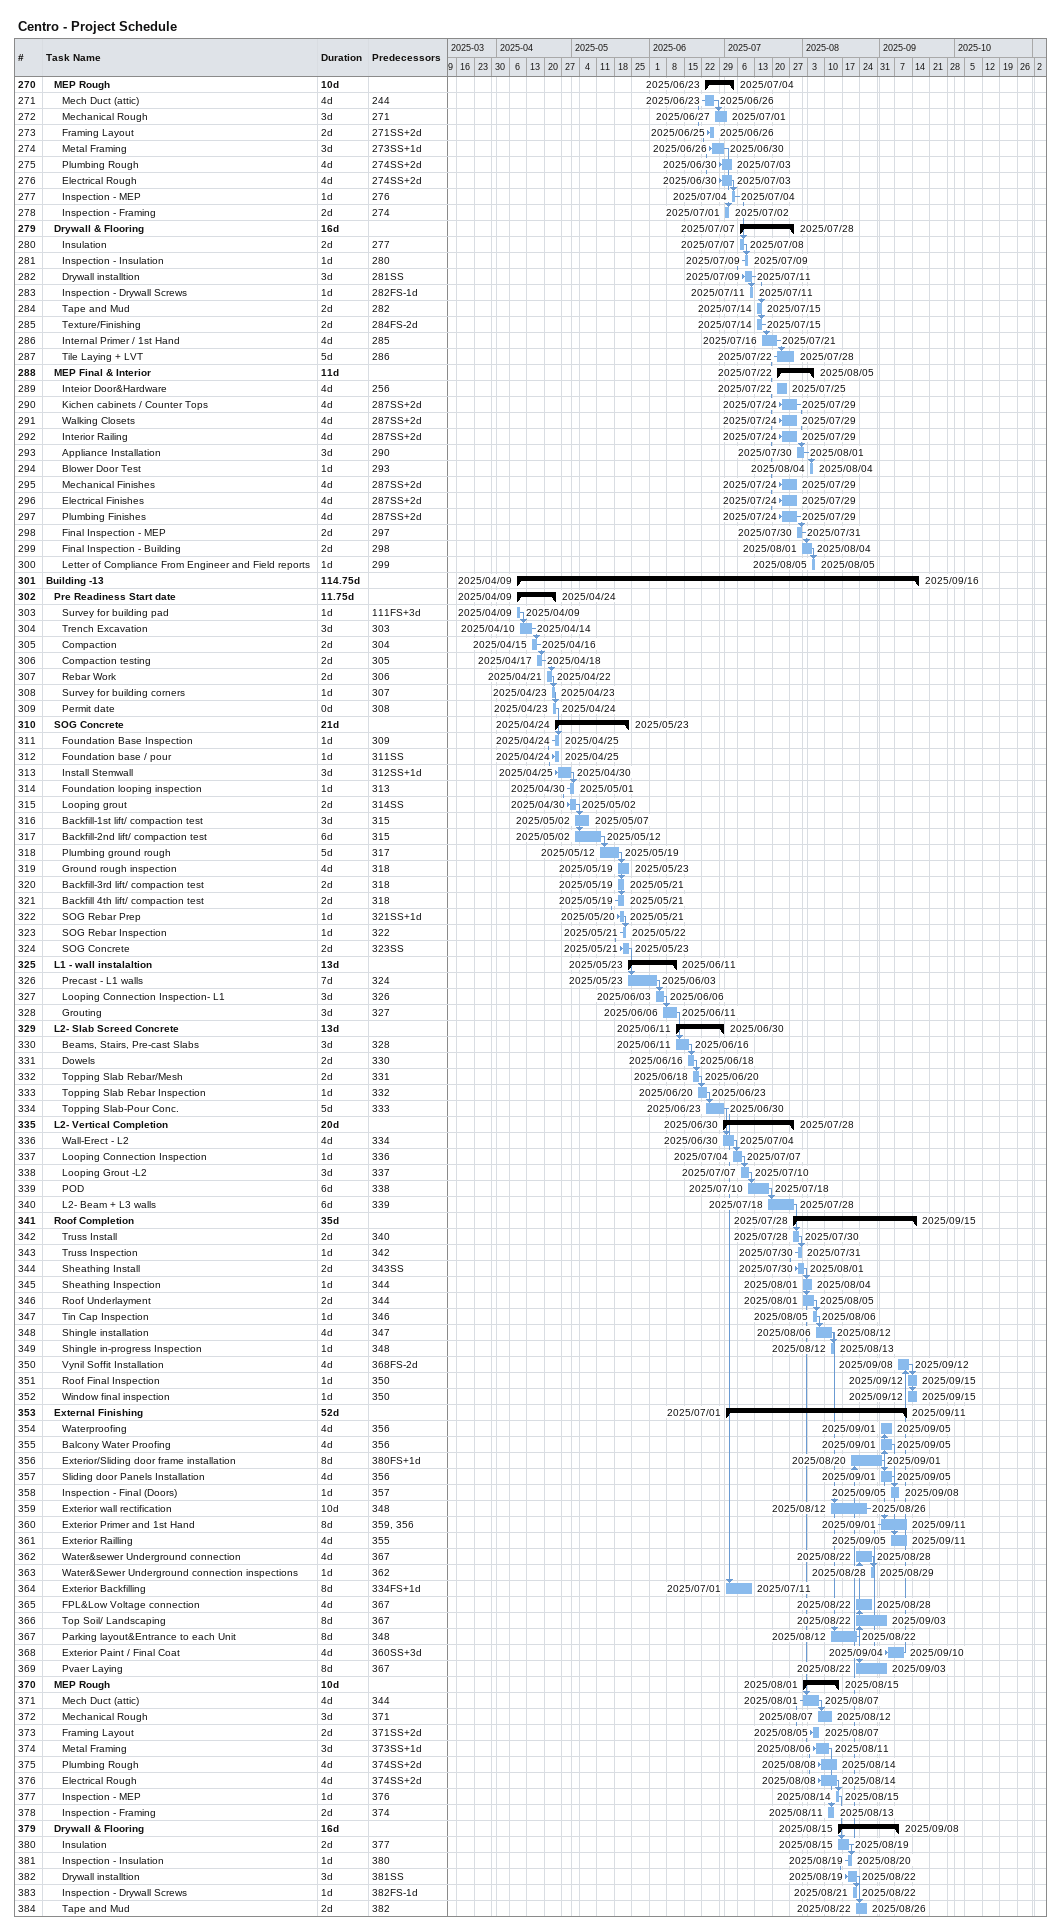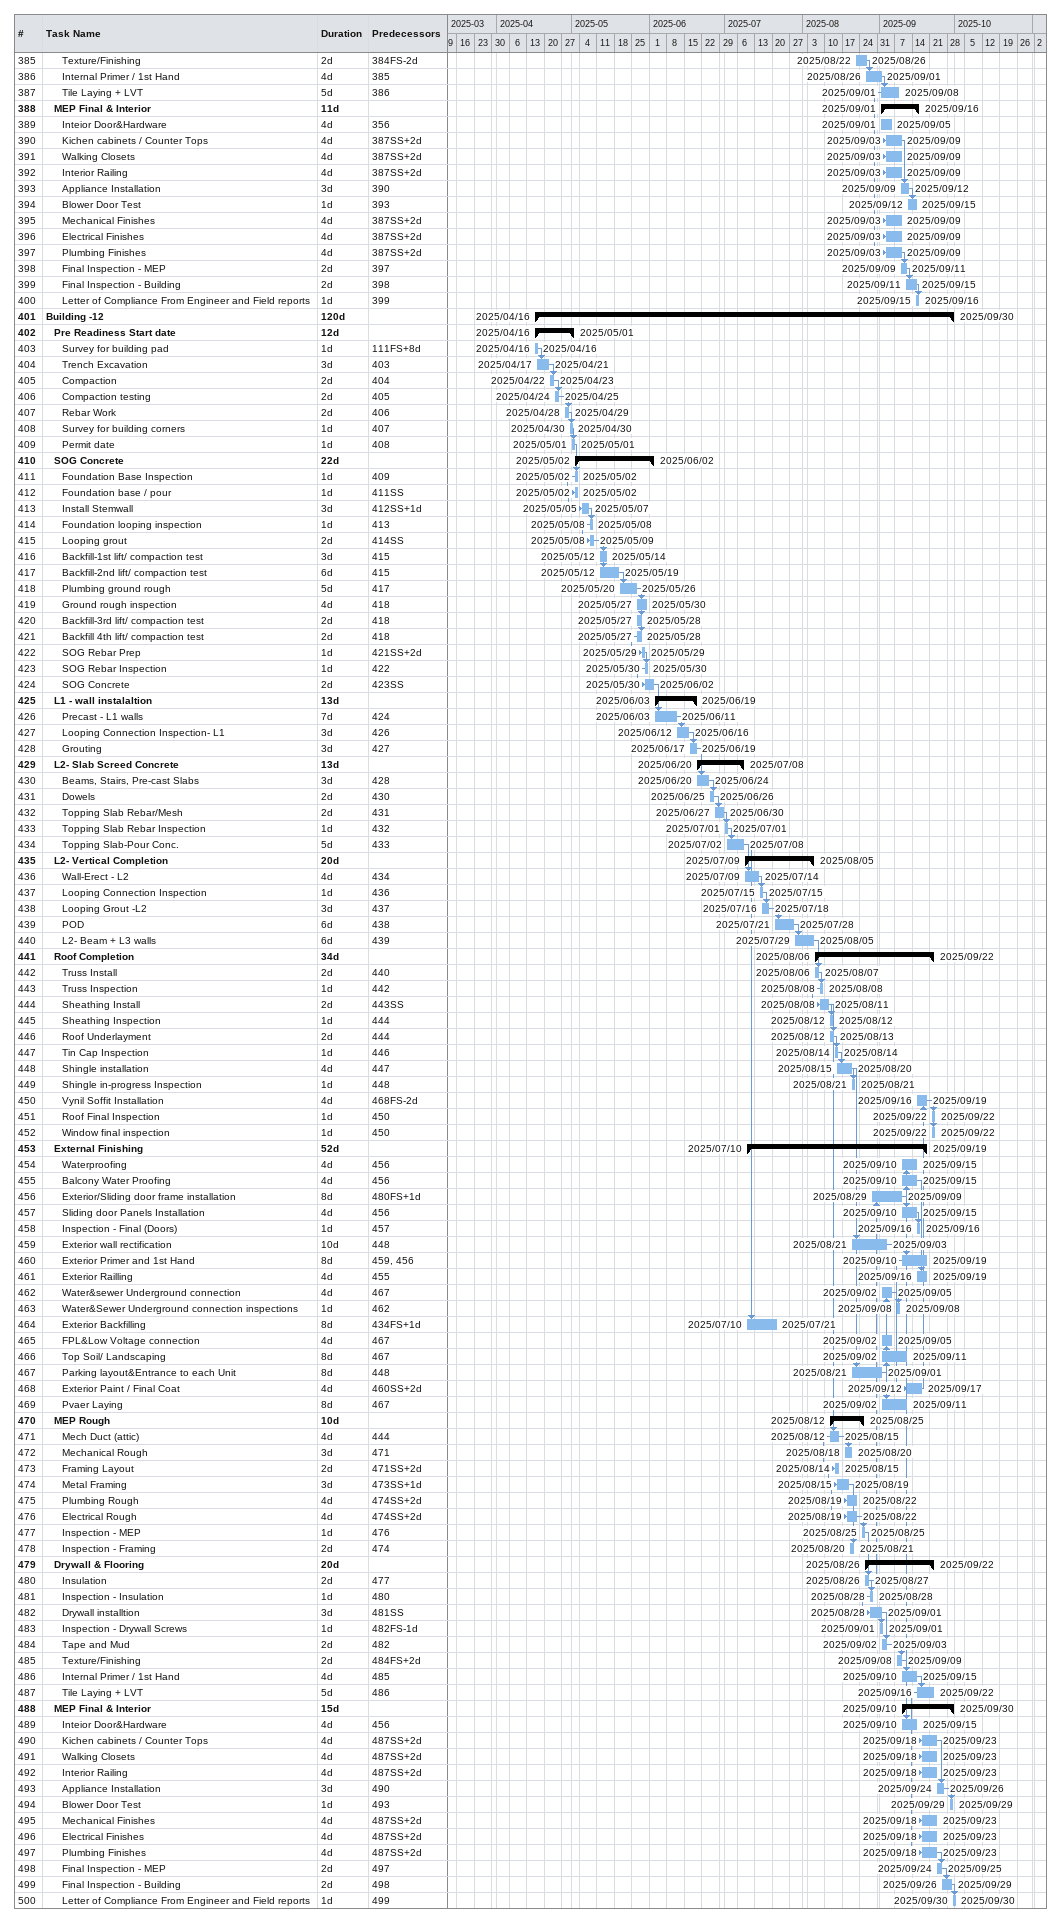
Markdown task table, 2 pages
Centro - Project Schedule

| ID | Level | Task | Duration | Start | Finish | Predecessors |
|---|---|---|---|---|---|---|
| 270 | 2 | **MEP Rough** | 10d | 2025-06-23 | 2025-07-04 |  |
| 271 | 3 | Mech Duct (attic) | 4d | 2025-06-23 | 2025-06-26 | 244 |
| 272 | 3 | Mechanical Rough | 3d | 2025-06-27 | 2025-07-01 | 271 |
| 273 | 3 | Framing Layout | 2d | 2025-06-25 | 2025-06-26 | 271SS+2d |
| 274 | 3 | Metal Framing | 3d | 2025-06-26 | 2025-06-30 | 273SS+1d |
| 275 | 3 | Plumbing Rough | 4d | 2025-06-30 | 2025-07-03 | 274SS+2d |
| 276 | 3 | Electrical Rough | 4d | 2025-06-30 | 2025-07-03 | 274SS+2d |
| 277 | 3 | Inspection - MEP | 1d | 2025-07-04 | 2025-07-04 | 276 |
| 278 | 3 | Inspection - Framing | 2d | 2025-07-01 | 2025-07-02 | 274 |
| 279 | 2 | **Drywall & Flooring** | 16d | 2025-07-07 | 2025-07-28 |  |
| 280 | 3 | Insulation | 2d | 2025-07-07 | 2025-07-08 | 277 |
| 281 | 3 | Inspection - Insulation | 1d | 2025-07-09 | 2025-07-09 | 280 |
| 282 | 3 | Drywall installtion | 3d | 2025-07-09 | 2025-07-11 | 281SS |
| 283 | 3 | Inspection - Drywall Screws | 1d | 2025-07-11 | 2025-07-11 | 282FS-1d |
| 284 | 3 | Tape and Mud | 2d | 2025-07-14 | 2025-07-15 | 282 |
| 285 | 3 | Texture/Finishing | 2d | 2025-07-14 | 2025-07-15 | 284FS-2d |
| 286 | 3 | Internal Primer / 1st Hand | 4d | 2025-07-16 | 2025-07-21 | 285 |
| 287 | 3 | Tile Laying + LVT | 5d | 2025-07-22 | 2025-07-28 | 286 |
| 288 | 2 | **MEP Final & Interior** | 11d | 2025-07-22 | 2025-08-05 |  |
| 289 | 3 | Inteior Door&Hardware | 4d | 2025-07-22 | 2025-07-25 | 256 |
| 290 | 3 | Kichen cabinets / Counter Tops | 4d | 2025-07-24 | 2025-07-29 | 287SS+2d |
| 291 | 3 | Walking Closets | 4d | 2025-07-24 | 2025-07-29 | 287SS+2d |
| 292 | 3 | Interior Railing | 4d | 2025-07-24 | 2025-07-29 | 287SS+2d |
| 293 | 3 | Appliance Installation | 3d | 2025-07-30 | 2025-08-01 | 290 |
| 294 | 3 | Blower Door Test | 1d | 2025-08-04 | 2025-08-04 | 293 |
| 295 | 3 | Mechanical Finishes | 4d | 2025-07-24 | 2025-07-29 | 287SS+2d |
| 296 | 3 | Electrical Finishes | 4d | 2025-07-24 | 2025-07-29 | 287SS+2d |
| 297 | 3 | Plumbing Finishes | 4d | 2025-07-24 | 2025-07-29 | 287SS+2d |
| 298 | 3 | Final Inspection - MEP | 2d | 2025-07-30 | 2025-07-31 | 297 |
| 299 | 3 | Final Inspection - Building | 2d | 2025-08-01 | 2025-08-04 | 298 |
| 300 | 3 | Letter of Compliance From Engineer and Field reports | 1d | 2025-08-05 | 2025-08-05 | 299 |
| 301 | 1 | **Building -13** | 114.75d | 2025-04-09 | 2025-09-16 |  |
| 302 | 2 | **Pre Readiness Start date** | 11.75d | 2025-04-09 | 2025-04-24 |  |
| 303 | 3 | Survey for building pad | 1d | 2025-04-09 | 2025-04-09 | 111FS+3d |
| 304 | 3 | Trench Excavation | 3d | 2025-04-10 | 2025-04-14 | 303 |
| 305 | 3 | Compaction | 2d | 2025-04-15 | 2025-04-16 | 304 |
| 306 | 3 | Compaction testing | 2d | 2025-04-17 | 2025-04-18 | 305 |
| 307 | 3 | Rebar Work | 2d | 2025-04-21 | 2025-04-22 | 306 |
| 308 | 3 | Survey for building corners | 1d | 2025-04-23 | 2025-04-23 | 307 |
| 309 | 3 | Permit date | 0d | 2025-04-23 | 2025-04-24 | 308 |
| 310 | 2 | **SOG Concrete** | 21d | 2025-04-24 | 2025-05-23 |  |
| 311 | 3 | Foundation Base Inspection | 1d | 2025-04-24 | 2025-04-25 | 309 |
| 312 | 3 | Foundation base / pour | 1d | 2025-04-24 | 2025-04-25 | 311SS |
| 313 | 3 | Install Stemwall | 3d | 2025-04-25 | 2025-04-30 | 312SS+1d |
| 314 | 3 | Foundation looping inspection | 1d | 2025-04-30 | 2025-05-01 | 313 |
| 315 | 3 | Looping grout | 2d | 2025-04-30 | 2025-05-02 | 314SS |
| 316 | 3 | Backfill-1st lift/ compaction test | 3d | 2025-05-02 | 2025-05-07 | 315 |
| 317 | 3 | Backfill-2nd lift/ compaction test | 6d | 2025-05-02 | 2025-05-12 | 315 |
| 318 | 3 | Plumbing ground rough | 5d | 2025-05-12 | 2025-05-19 | 317 |
| 319 | 3 | Ground rough inspection | 4d | 2025-05-19 | 2025-05-23 | 318 |
| 320 | 3 | Backfill-3rd lift/ compaction test | 2d | 2025-05-19 | 2025-05-21 | 318 |
| 321 | 3 | Backfill 4th lift/ compaction test | 2d | 2025-05-19 | 2025-05-21 | 318 |
| 322 | 3 | SOG Rebar Prep | 1d | 2025-05-20 | 2025-05-21 | 321SS+1d |
| 323 | 3 | SOG Rebar Inspection | 1d | 2025-05-21 | 2025-05-22 | 322 |
| 324 | 3 | SOG Concrete | 2d | 2025-05-21 | 2025-05-23 | 323SS |
| 325 | 2 | **L1 - wall instalaltion** | 13d | 2025-05-23 | 2025-06-11 |  |
| 326 | 3 | Precast - L1 walls | 7d | 2025-05-23 | 2025-06-03 | 324 |
| 327 | 3 | Looping Connection Inspection- L1 | 3d | 2025-06-03 | 2025-06-06 | 326 |
| 328 | 3 | Grouting | 3d | 2025-06-06 | 2025-06-11 | 327 |
| 329 | 2 | **L2- Slab Screed Concrete** | 13d | 2025-06-11 | 2025-06-30 |  |
| 330 | 3 | Beams, Stairs, Pre-cast Slabs | 3d | 2025-06-11 | 2025-06-16 | 328 |
| 331 | 3 | Dowels | 2d | 2025-06-16 | 2025-06-18 | 330 |
| 332 | 3 | Topping Slab Rebar/Mesh | 2d | 2025-06-18 | 2025-06-20 | 331 |
| 333 | 3 | Topping Slab Rebar Inspection | 1d | 2025-06-20 | 2025-06-23 | 332 |
| 334 | 3 | Topping Slab-Pour Conc. | 5d | 2025-06-23 | 2025-06-30 | 333 |
| 335 | 2 | **L2- Vertical Completion** | 20d | 2025-06-30 | 2025-07-28 |  |
| 336 | 3 | Wall-Erect - L2 | 4d | 2025-06-30 | 2025-07-04 | 334 |
| 337 | 3 | Looping Connection Inspection | 1d | 2025-07-04 | 2025-07-07 | 336 |
| 338 | 3 | Looping Grout -L2 | 3d | 2025-07-07 | 2025-07-10 | 337 |
| 339 | 3 | POD | 6d | 2025-07-10 | 2025-07-18 | 338 |
| 340 | 3 | L2- Beam + L3 walls | 6d | 2025-07-18 | 2025-07-28 | 339 |
| 341 | 2 | **Roof Completion** | 35d | 2025-07-28 | 2025-09-15 |  |
| 342 | 3 | Truss Install | 2d | 2025-07-28 | 2025-07-30 | 340 |
| 343 | 3 | Truss Inspection | 1d | 2025-07-30 | 2025-07-31 | 342 |
| 344 | 3 | Sheathing Install | 2d | 2025-07-30 | 2025-08-01 | 343SS |
| 345 | 3 | Sheathing Inspection | 1d | 2025-08-01 | 2025-08-04 | 344 |
| 346 | 3 | Roof Underlayment | 2d | 2025-08-01 | 2025-08-05 | 344 |
| 347 | 3 | Tin Cap Inspection | 1d | 2025-08-05 | 2025-08-06 | 346 |
| 348 | 3 | Shingle installation | 4d | 2025-08-06 | 2025-08-12 | 347 |
| 349 | 3 | Shingle in-progress Inspection | 1d | 2025-08-12 | 2025-08-13 | 348 |
| 350 | 3 | Vynil Soffit Installation | 4d | 2025-09-08 | 2025-09-12 | 368FS-2d |
| 351 | 3 | Roof Final Inspection | 1d | 2025-09-12 | 2025-09-15 | 350 |
| 352 | 3 | Window final inspection | 1d | 2025-09-12 | 2025-09-15 | 350 |
| 353 | 2 | **External Finishing** | 52d | 2025-07-01 | 2025-09-11 |  |
| 354 | 3 | Waterproofing | 4d | 2025-09-01 | 2025-09-05 | 356 |
| 355 | 3 | Balcony Water Proofing | 4d | 2025-09-01 | 2025-09-05 | 356 |
| 356 | 3 | Exterior/Sliding door frame installation | 8d | 2025-08-20 | 2025-09-01 | 380FS+1d |
| 357 | 3 | Sliding door Panels Installation | 4d | 2025-09-01 | 2025-09-05 | 356 |
| 358 | 3 | Inspection - Final (Doors) | 1d | 2025-09-05 | 2025-09-08 | 357 |
| 359 | 3 | Exterior wall rectification | 10d | 2025-08-12 | 2025-08-26 | 348 |
| 360 | 3 | Exterior Primer and 1st Hand | 8d | 2025-09-01 | 2025-09-11 | 359, 356 |
| 361 | 3 | Exterior Railling | 4d | 2025-09-05 | 2025-09-11 | 355 |
| 362 | 3 | Water&sewer Underground connection | 4d | 2025-08-22 | 2025-08-28 | 367 |
| 363 | 3 | Water&Sewer Underground connection inspections | 1d | 2025-08-28 | 2025-08-29 | 362 |
| 364 | 3 | Exterior Backfilling | 8d | 2025-07-01 | 2025-07-11 | 334FS+1d |
| 365 | 3 | FPL&Low Voltage connection | 4d | 2025-08-22 | 2025-08-28 | 367 |
| 366 | 3 | Top Soil/ Landscaping | 8d | 2025-08-22 | 2025-09-03 | 367 |
| 367 | 3 | Parking layout&Entrance to each Unit | 8d | 2025-08-12 | 2025-08-22 | 348 |
| 368 | 3 | Exterior Paint / Final Coat | 4d | 2025-09-04 | 2025-09-10 | 360SS+3d |
| 369 | 3 | Pvaer Laying | 8d | 2025-08-22 | 2025-09-03 | 367 |
| 370 | 2 | **MEP Rough** | 10d | 2025-08-01 | 2025-08-15 |  |
| 371 | 3 | Mech Duct (attic) | 4d | 2025-08-01 | 2025-08-07 | 344 |
| 372 | 3 | Mechanical Rough | 3d | 2025-08-07 | 2025-08-12 | 371 |
| 373 | 3 | Framing Layout | 2d | 2025-08-05 | 2025-08-07 | 371SS+2d |
| 374 | 3 | Metal Framing | 3d | 2025-08-06 | 2025-08-11 | 373SS+1d |
| 375 | 3 | Plumbing Rough | 4d | 2025-08-08 | 2025-08-14 | 374SS+2d |
| 376 | 3 | Electrical Rough | 4d | 2025-08-08 | 2025-08-14 | 374SS+2d |
| 377 | 3 | Inspection - MEP | 1d | 2025-08-14 | 2025-08-15 | 376 |
| 378 | 3 | Inspection - Framing | 2d | 2025-08-11 | 2025-08-13 | 374 |
| 379 | 2 | **Drywall & Flooring** | 16d | 2025-08-15 | 2025-09-08 |  |
| 380 | 3 | Insulation | 2d | 2025-08-15 | 2025-08-19 | 377 |
| 381 | 3 | Inspection - Insulation | 1d | 2025-08-19 | 2025-08-20 | 380 |
| 382 | 3 | Drywall installtion | 3d | 2025-08-19 | 2025-08-22 | 381SS |
| 383 | 3 | Inspection - Drywall Screws | 1d | 2025-08-21 | 2025-08-22 | 382FS-1d |
| 384 | 3 | Tape and Mud | 2d | 2025-08-22 | 2025-08-26 | 382 |
| 385 | 3 | Texture/Finishing | 2d | 2025-08-22 | 2025-08-26 | 384FS-2d |
| 386 | 3 | Internal Primer / 1st Hand | 4d | 2025-08-26 | 2025-09-01 | 385 |
| 387 | 3 | Tile Laying + LVT | 5d | 2025-09-01 | 2025-09-08 | 386 |
| 388 | 2 | **MEP Final & Interior** | 11d | 2025-09-01 | 2025-09-16 |  |
| 389 | 3 | Inteior Door&Hardware | 4d | 2025-09-01 | 2025-09-05 | 356 |
| 390 | 3 | Kichen cabinets / Counter Tops | 4d | 2025-09-03 | 2025-09-09 | 387SS+2d |
| 391 | 3 | Walking Closets | 4d | 2025-09-03 | 2025-09-09 | 387SS+2d |
| 392 | 3 | Interior Railing | 4d | 2025-09-03 | 2025-09-09 | 387SS+2d |
| 393 | 3 | Appliance Installation | 3d | 2025-09-09 | 2025-09-12 | 390 |
| 394 | 3 | Blower Door Test | 1d | 2025-09-12 | 2025-09-15 | 393 |
| 395 | 3 | Mechanical Finishes | 4d | 2025-09-03 | 2025-09-09 | 387SS+2d |
| 396 | 3 | Electrical Finishes | 4d | 2025-09-03 | 2025-09-09 | 387SS+2d |
| 397 | 3 | Plumbing Finishes | 4d | 2025-09-03 | 2025-09-09 | 387SS+2d |
| 398 | 3 | Final Inspection - MEP | 2d | 2025-09-09 | 2025-09-11 | 397 |
| 399 | 3 | Final Inspection - Building | 2d | 2025-09-11 | 2025-09-15 | 398 |
| 400 | 3 | Letter of Compliance From Engineer and Field reports | 1d | 2025-09-15 | 2025-09-16 | 399 |
| 401 | 1 | **Building -12** | 120d | 2025-04-16 | 2025-09-30 |  |
| 402 | 2 | **Pre Readiness Start date** | 12d | 2025-04-16 | 2025-05-01 |  |
| 403 | 3 | Survey for building pad | 1d | 2025-04-16 | 2025-04-16 | 111FS+8d |
| 404 | 3 | Trench Excavation | 3d | 2025-04-17 | 2025-04-21 | 403 |
| 405 | 3 | Compaction | 2d | 2025-04-22 | 2025-04-23 | 404 |
| 406 | 3 | Compaction testing | 2d | 2025-04-24 | 2025-04-25 | 405 |
| 407 | 3 | Rebar Work | 2d | 2025-04-28 | 2025-04-29 | 406 |
| 408 | 3 | Survey for building corners | 1d | 2025-04-30 | 2025-04-30 | 407 |
| 409 | 3 | Permit date | 1d | 2025-05-01 | 2025-05-01 | 408 |
| 410 | 2 | **SOG Concrete** | 22d | 2025-05-02 | 2025-06-02 |  |
| 411 | 3 | Foundation Base Inspection | 1d | 2025-05-02 | 2025-05-02 | 409 |
| 412 | 3 | Foundation base / pour | 1d | 2025-05-02 | 2025-05-02 | 411SS |
| 413 | 3 | Install Stemwall | 3d | 2025-05-05 | 2025-05-07 | 412SS+1d |
| 414 | 3 | Foundation looping inspection | 1d | 2025-05-08 | 2025-05-08 | 413 |
| 415 | 3 | Looping grout | 2d | 2025-05-08 | 2025-05-09 | 414SS |
| 416 | 3 | Backfill-1st lift/ compaction test | 3d | 2025-05-12 | 2025-05-14 | 415 |
| 417 | 3 | Backfill-2nd lift/ compaction test | 6d | 2025-05-12 | 2025-05-19 | 415 |
| 418 | 3 | Plumbing ground rough | 5d | 2025-05-20 | 2025-05-26 | 417 |
| 419 | 3 | Ground rough inspection | 4d | 2025-05-27 | 2025-05-30 | 418 |
| 420 | 3 | Backfill-3rd lift/ compaction test | 2d | 2025-05-27 | 2025-05-28 | 418 |
| 421 | 3 | Backfill 4th lift/ compaction test | 2d | 2025-05-27 | 2025-05-28 | 418 |
| 422 | 3 | SOG Rebar Prep | 1d | 2025-05-29 | 2025-05-29 | 421SS+2d |
| 423 | 3 | SOG Rebar Inspection | 1d | 2025-05-30 | 2025-05-30 | 422 |
| 424 | 3 | SOG Concrete | 2d | 2025-05-30 | 2025-06-02 | 423SS |
| 425 | 2 | **L1 - wall instalaltion** | 13d | 2025-06-03 | 2025-06-19 |  |
| 426 | 3 | Precast - L1 walls | 7d | 2025-06-03 | 2025-06-11 | 424 |
| 427 | 3 | Looping Connection Inspection- L1 | 3d | 2025-06-12 | 2025-06-16 | 426 |
| 428 | 3 | Grouting | 3d | 2025-06-17 | 2025-06-19 | 427 |
| 429 | 2 | **L2- Slab Screed Concrete** | 13d | 2025-06-20 | 2025-07-08 |  |
| 430 | 3 | Beams, Stairs, Pre-cast Slabs | 3d | 2025-06-20 | 2025-06-24 | 428 |
| 431 | 3 | Dowels | 2d | 2025-06-25 | 2025-06-26 | 430 |
| 432 | 3 | Topping Slab Rebar/Mesh | 2d | 2025-06-27 | 2025-06-30 | 431 |
| 433 | 3 | Topping Slab Rebar Inspection | 1d | 2025-07-01 | 2025-07-01 | 432 |
| 434 | 3 | Topping Slab-Pour Conc. | 5d | 2025-07-02 | 2025-07-08 | 433 |
| 435 | 2 | **L2- Vertical Completion** | 20d | 2025-07-09 | 2025-08-05 |  |
| 436 | 3 | Wall-Erect - L2 | 4d | 2025-07-09 | 2025-07-14 | 434 |
| 437 | 3 | Looping Connection Inspection | 1d | 2025-07-15 | 2025-07-15 | 436 |
| 438 | 3 | Looping Grout -L2 | 3d | 2025-07-16 | 2025-07-18 | 437 |
| 439 | 3 | POD | 6d | 2025-07-21 | 2025-07-28 | 438 |
| 440 | 3 | L2- Beam + L3 walls | 6d | 2025-07-29 | 2025-08-05 | 439 |
| 441 | 2 | **Roof Completion** | 34d | 2025-08-06 | 2025-09-22 |  |
| 442 | 3 | Truss Install | 2d | 2025-08-06 | 2025-08-07 | 440 |
| 443 | 3 | Truss Inspection | 1d | 2025-08-08 | 2025-08-08 | 442 |
| 444 | 3 | Sheathing Install | 2d | 2025-08-08 | 2025-08-11 | 443SS |
| 445 | 3 | Sheathing Inspection | 1d | 2025-08-12 | 2025-08-12 | 444 |
| 446 | 3 | Roof Underlayment | 2d | 2025-08-12 | 2025-08-13 | 444 |
| 447 | 3 | Tin Cap Inspection | 1d | 2025-08-14 | 2025-08-14 | 446 |
| 448 | 3 | Shingle installation | 4d | 2025-08-15 | 2025-08-20 | 447 |
| 449 | 3 | Shingle in-progress Inspection | 1d | 2025-08-21 | 2025-08-21 | 448 |
| 450 | 3 | Vynil Soffit Installation | 4d | 2025-09-16 | 2025-09-19 | 468FS-2d |
| 451 | 3 | Roof Final Inspection | 1d | 2025-09-22 | 2025-09-22 | 450 |
| 452 | 3 | Window final inspection | 1d | 2025-09-22 | 2025-09-22 | 450 |
| 453 | 2 | **External Finishing** | 52d | 2025-07-10 | 2025-09-19 |  |
| 454 | 3 | Waterproofing | 4d | 2025-09-10 | 2025-09-15 | 456 |
| 455 | 3 | Balcony Water Proofing | 4d | 2025-09-10 | 2025-09-15 | 456 |
| 456 | 3 | Exterior/Sliding door frame installation | 8d | 2025-08-29 | 2025-09-09 | 480FS+1d |
| 457 | 3 | Sliding door Panels Installation | 4d | 2025-09-10 | 2025-09-15 | 456 |
| 458 | 3 | Inspection - Final (Doors) | 1d | 2025-09-16 | 2025-09-16 | 457 |
| 459 | 3 | Exterior wall rectification | 10d | 2025-08-21 | 2025-09-03 | 448 |
| 460 | 3 | Exterior Primer and 1st Hand | 8d | 2025-09-10 | 2025-09-19 | 459, 456 |
| 461 | 3 | Exterior Railling | 4d | 2025-09-16 | 2025-09-19 | 455 |
| 462 | 3 | Water&sewer Underground connection | 4d | 2025-09-02 | 2025-09-05 | 467 |
| 463 | 3 | Water&Sewer Underground connection inspections | 1d | 2025-09-08 | 2025-09-08 | 462 |
| 464 | 3 | Exterior Backfilling | 8d | 2025-07-10 | 2025-07-21 | 434FS+1d |
| 465 | 3 | FPL&Low Voltage connection | 4d | 2025-09-02 | 2025-09-05 | 467 |
| 466 | 3 | Top Soil/ Landscaping | 8d | 2025-09-02 | 2025-09-11 | 467 |
| 467 | 3 | Parking layout&Entrance to each Unit | 8d | 2025-08-21 | 2025-09-01 | 448 |
| 468 | 3 | Exterior Paint / Final Coat | 4d | 2025-09-12 | 2025-09-17 | 460SS+2d |
| 469 | 3 | Pvaer Laying | 8d | 2025-09-02 | 2025-09-11 | 467 |
| 470 | 2 | **MEP Rough** | 10d | 2025-08-12 | 2025-08-25 |  |
| 471 | 3 | Mech Duct (attic) | 4d | 2025-08-12 | 2025-08-15 | 444 |
| 472 | 3 | Mechanical Rough | 3d | 2025-08-18 | 2025-08-20 | 471 |
| 473 | 3 | Framing Layout | 2d | 2025-08-14 | 2025-08-15 | 471SS+2d |
| 474 | 3 | Metal Framing | 3d | 2025-08-15 | 2025-08-19 | 473SS+1d |
| 475 | 3 | Plumbing Rough | 4d | 2025-08-19 | 2025-08-22 | 474SS+2d |
| 476 | 3 | Electrical Rough | 4d | 2025-08-19 | 2025-08-22 | 474SS+2d |
| 477 | 3 | Inspection - MEP | 1d | 2025-08-25 | 2025-08-25 | 476 |
| 478 | 3 | Inspection - Framing | 2d | 2025-08-20 | 2025-08-21 | 474 |
| 479 | 2 | **Drywall & Flooring** | 20d | 2025-08-26 | 2025-09-22 |  |
| 480 | 3 | Insulation | 2d | 2025-08-26 | 2025-08-27 | 477 |
| 481 | 3 | Inspection - Insulation | 1d | 2025-08-28 | 2025-08-28 | 480 |
| 482 | 3 | Drywall installtion | 3d | 2025-08-28 | 2025-09-01 | 481SS |
| 483 | 3 | Inspection - Drywall Screws | 1d | 2025-09-01 | 2025-09-01 | 482FS-1d |
| 484 | 3 | Tape and Mud | 2d | 2025-09-02 | 2025-09-03 | 482 |
| 485 | 3 | Texture/Finishing | 2d | 2025-09-08 | 2025-09-09 | 484FS+2d |
| 486 | 3 | Internal Primer / 1st Hand | 4d | 2025-09-10 | 2025-09-15 | 485 |
| 487 | 3 | Tile Laying + LVT | 5d | 2025-09-16 | 2025-09-22 | 486 |
| 488 | 2 | **MEP Final & Interior** | 15d | 2025-09-10 | 2025-09-30 |  |
| 489 | 3 | Inteior Door&Hardware | 4d | 2025-09-10 | 2025-09-15 | 456 |
| 490 | 3 | Kichen cabinets / Counter Tops | 4d | 2025-09-18 | 2025-09-23 | 487SS+2d |
| 491 | 3 | Walking Closets | 4d | 2025-09-18 | 2025-09-23 | 487SS+2d |
| 492 | 3 | Interior Railing | 4d | 2025-09-18 | 2025-09-23 | 487SS+2d |
| 493 | 3 | Appliance Installation | 3d | 2025-09-24 | 2025-09-26 | 490 |
| 494 | 3 | Blower Door Test | 1d | 2025-09-29 | 2025-09-29 | 493 |
| 495 | 3 | Mechanical Finishes | 4d | 2025-09-18 | 2025-09-23 | 487SS+2d |
| 496 | 3 | Electrical Finishes | 4d | 2025-09-18 | 2025-09-23 | 487SS+2d |
| 497 | 3 | Plumbing Finishes | 4d | 2025-09-18 | 2025-09-23 | 487SS+2d |
| 498 | 3 | Final Inspection - MEP | 2d | 2025-09-24 | 2025-09-25 | 497 |
| 499 | 3 | Final Inspection - Building | 2d | 2025-09-26 | 2025-09-29 | 498 |
| 500 | 3 | Letter of Compliance From Engineer and Field reports | 1d | 2025-09-30 | 2025-09-30 | 499 |
